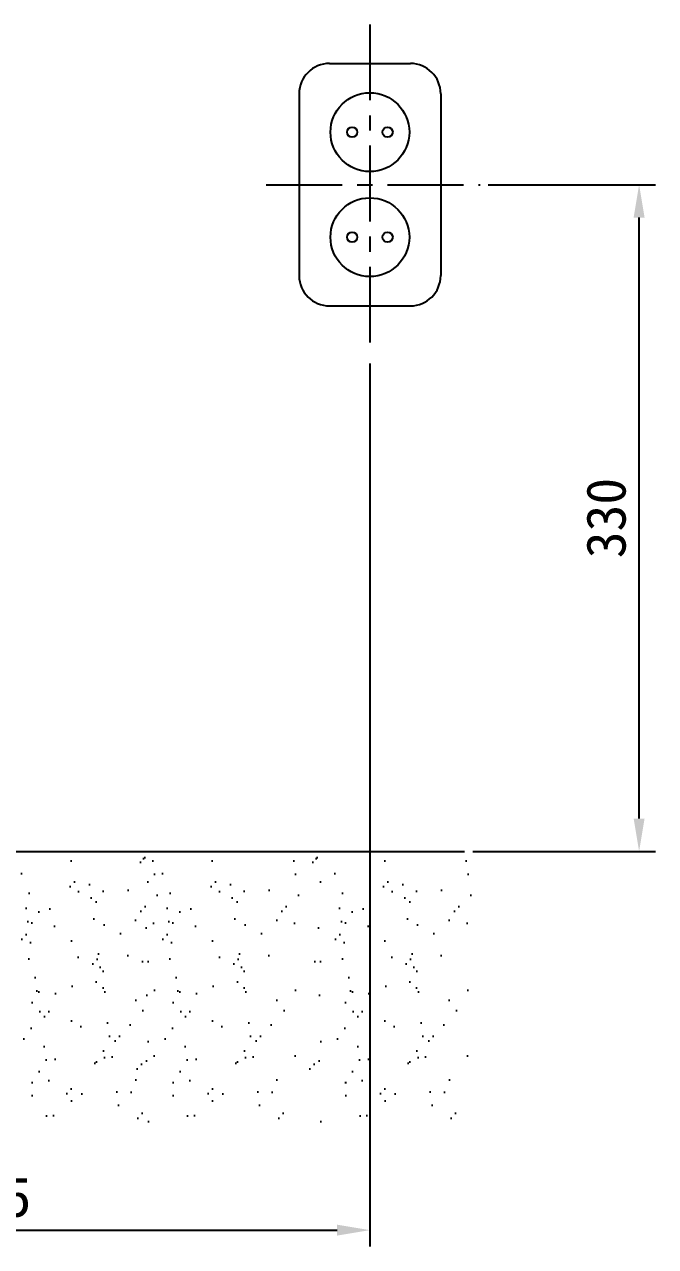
# Model space of a CAD drawing. Header units: millimetres. Extents: x 5 to 3846, y 5 to 2747.
# Drawn here: x 2800 to 3112, y 609 to 1214 of the extents above; entities that cross this region are included whole.
import ezdxf

# ---------------------------------------------------------------- set-up
doc = ezdxf.new("R2010")
doc.units = ezdxf.units.MM
doc.linetypes.add('CENTER', pattern=[2, 1.25, -0.25, 0.25, -0.25])
doc.layers.get('0').update_dxf_attribs({"color": 255})
doc.dimstyles.new('ISO-25', dxfattribs={"dimtxt": 2.5, "dimasz": 2.5, "dimexe": 1.25, "dimexo": 0.625, "dimtad": 1, "dimdsep": 46, "dimtxsty": 'Standard', "dimcen": 2.5, "dimadec": 0, "dimazin": 0, "dimtfac": 1, "dimtmove": 0, "dimatfit": 3, "dimfxl": 1, "dimarcsym": 0})

# ---------------------------------------------------------------- blocks, each defined once
blk = doc.blocks.new('*D14')
at = {"color": 3, "lineweight": -2, "transparency": 16777216}
for p, q in [((3028.88, 1134.2), (3111.59, 1134.2)), ((3103.47, 820.45), (3103.47, 1117.95)), ((3021.25, 804.2), (3111.59, 804.2))]:
    blk.add_line(p, q, dxfattribs=at)
at = {"color": 3, "transparency": 16777216}
for points in [[(3100.76, 1117.95), (3106.17, 1117.95), (3103.47, 1134.2)], [(3100.76, 820.45), (3106.17, 820.45), (3103.47, 804.2)]]:
    blk.add_solid(points, dxfattribs=at)
at = {"layer": 'DEFPOINTS', "color": 0, "transparency": 16777216}
for p in [(3024.81, 1134.2), (3103.47, 1134.2), (3017.18, 804.2)]:
    blk.add_point(p, dxfattribs=at)
at = {"color": 3, "transparency": 16777216, "insert": (3087.22, 969.2), "char_height": 19.5, "attachment_point": 5, "rotation": 90}
blk.add_mtext('330', dxfattribs=at)
blk = doc.blocks.new('*D15')
at = {"color": 3, "lineweight": -2, "transparency": 16777216}
for p, q in [((2970.34, 1045.74), (2970.34, 608.63)), ((2595.62, 723.42), (2595.62, 608.63)), ((2611.87, 616.75), (2954.09, 616.75))]:
    blk.add_line(p, q, dxfattribs=at)
at = {"color": 3, "transparency": 16777216}
for points in [[(2611.87, 619.46), (2611.87, 614.04), (2595.62, 616.75)], [(2954.09, 619.46), (2954.09, 614.04), (2970.34, 616.75)]]:
    blk.add_solid(points, dxfattribs=at)
at = {"layer": 'DEFPOINTS', "color": 0, "transparency": 16777216}
for p in [(2970.34, 1049.8), (2595.62, 727.48), (2970.34, 616.75)]:
    blk.add_point(p, dxfattribs=at)
at = {"color": 3, "transparency": 16777216, "insert": (2782.98, 633), "char_height": 19.5, "attachment_point": 5}
blk.add_mtext('375', dxfattribs=at)

msp = doc.modelspace()

# ---------------------------------------------------------------- hatches: boundary and pattern name
at = {"ltscale": 0.5}
h = msp.add_hatch(dxfattribs=at)
h.set_pattern_fill('AR-SAND', color=256, scale=0.5, angle=-90, style=0)
h.set_pattern_definition([(307.5, (15424.805, 8785.585), (24.470662, 0.800016), [0, -19.304, 0, -21.59, 0, -20.6375]), (277.5, (15424.805, 8785.585), (35.841255, -22.476164), [0, -10.414, 0, -17.399, 0, -6.6675]), (237.5, (15424.805, 8801.206), (0.07186, -39.54962), [0, -6.35, 0, -22.86, 0, -29.845]), (227.5, (15424.805, 8801.206), (11.14647, -38.17782), [0, -3.175, 0, -14.986, 0, -17.145])])
h.paths.add_polyline_path([(2782.83, 669.69), (2866.13, 669.69), (2866.13, 801.31), (2782.83, 801.31)])
h = msp.add_hatch(dxfattribs=at)
h.set_pattern_fill('AR-SAND', color=256, scale=0.5, angle=-90, style=0)
h.set_pattern_definition([(307.5, (15494.55, 8785.585), (24.470662, 0.800016), [0, -19.304, 0, -21.59, 0, -20.6375]), (277.5, (15494.55, 8785.585), (35.841255, -22.476164), [0, -10.414, 0, -17.399, 0, -6.6675]), (237.5, (15494.55, 8801.206), (0.07186, -39.54962), [0, -6.35, 0, -22.86, 0, -29.845]), (227.5, (15494.55, 8801.206), (11.14647, -38.17782), [0, -3.175, 0, -14.986, 0, -17.145])])
h.paths.add_polyline_path([(2852.58, 669.69), (2935.87, 669.69), (2935.87, 801.31), (2852.58, 801.31)])
h = msp.add_hatch(dxfattribs=at)
h.set_pattern_fill('AR-SAND', color=256, scale=0.5, angle=-90, style=0)
h.set_pattern_definition([(307.5, (15579.842, 8785.585), (24.470662, 0.800016), [0, -19.304, 0, -21.59, 0, -20.6375]), (277.5, (15579.842, 8785.585), (35.841255, -22.476164), [0, -10.414, 0, -17.399, 0, -6.6675]), (237.5, (15579.842, 8801.206), (0.07186, -39.54962), [0, -6.35, 0, -22.86, 0, -29.845]), (227.5, (15579.842, 8801.206), (11.14647, -38.17782), [0, -3.175, 0, -14.986, 0, -17.145])])
h.paths.add_polyline_path([(2937.87, 669.69), (3021.17, 669.69), (3021.17, 801.31), (2937.87, 801.31)])

# ---------------------------------------------------------------- linework, layer by layer
at = {"linetype": 'CENTER', "ltscale": 30}
for p, q in [((2970.34, 1213.52), (2970.34, 1049.8)), ((2919.12, 1134.2), (3024.81, 1134.2))]:
    msp.add_line(p, q, dxfattribs=at)
for p, q in [((2950.34, 1194.2), (2990.34, 1194.2)), ((2935.34, 1179.2), (2935.34, 1089.2)), ((3005.34, 1179.2), (3005.34, 1089.2)), ((2950.34, 1074.2), (2990.34, 1074.2)), ((2248.47, 804.2), (3017.18, 804.2))]:
    msp.add_line(p, q)
for centre, radius in [((2970.34, 1160.2), 19.5), ((2961.58, 1160.2), 2.51), ((2979.1, 1160.2), 2.51), ((2970.34, 1108.2), 19.5), ((2961.58, 1108.2), 2.51), ((2979.1, 1108.2), 2.51)]:
    msp.add_circle(centre, radius)
for centre, start, end in [((2950.34, 1179.2), 90, 180), ((2990.34, 1179.2), 0, 90), ((2950.34, 1089.2), 180, 270), ((2990.34, 1089.2), 270, 0)]:
    msp.add_arc(centre, 15, start, end)

# ---------------------------------------------------------------- dimensions: what is measured, and where the dimension line sits
dim = msp.add_linear_dim(base=(3103.47, 1134.2), p1=(3017.18, 804.2), p2=(3024.81, 1134.2), angle=90, dimstyle='ISO-25', override={"dimscale": 6.5, "dimtxt": 3, "dimgap": 1, "dimdec": 0, "dimclrd": 3, "dimclre": 3, "dimclrt": 3, "dimtdec": 0})
dim.commit()
dim.dimension.update_dxf_attribs({"geometry": '*D14', "text_midpoint": (3087.22, 969.2)})
dim = msp.add_linear_dim(base=(2970.34, 616.75), p1=(2595.62, 727.48), p2=(2970.34, 1049.8), dimstyle='ISO-25', override={"dimscale": 6.5, "dimtxt": 3, "dimgap": 1, "dimdec": 0, "dimclrd": 3, "dimclre": 3, "dimclrt": 3, "dimtdec": 0})
dim.commit()
dim.dimension.update_dxf_attribs({"geometry": '*D15', "text_midpoint": (2782.98, 633)})

doc.saveas('drawing.dxf')
